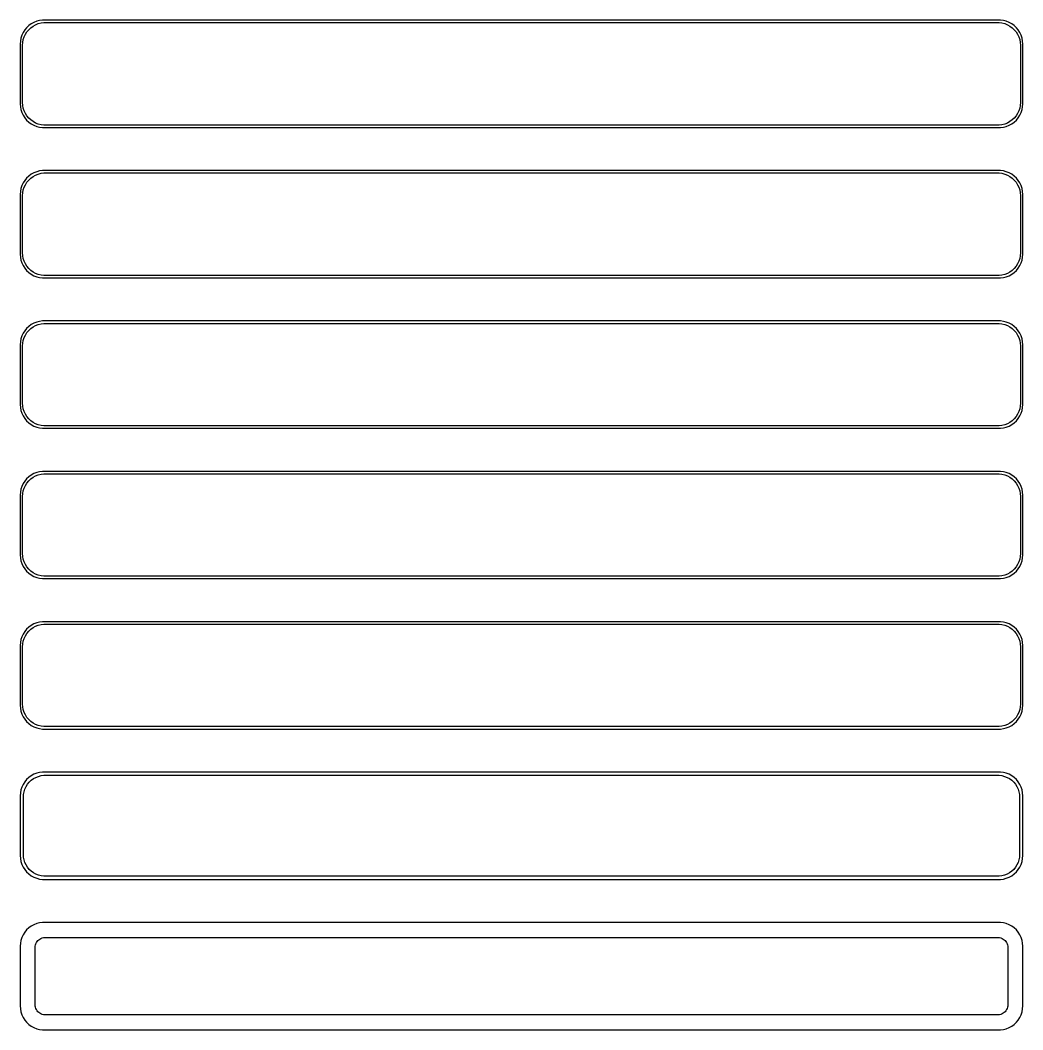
# Model space of a CAD drawing. Header units: metres. Extents: x -105 to 105, y 461 to 925.
# Drawn here: x -105 to 105, y 461.3 to 672.7 of the extents above; entities that cross this region are included whole.
import ezdxf

# ---------------------------------------------------------------- set-up
doc = ezdxf.new("R2010")
doc.units = ezdxf.units.M

msp = doc.modelspace()

# ---------------------------------------------------------------- linework, layer by layer
for p, q in [((-100.937, 672.661), (-101.545, 672.505)), ((-100.314, 672.74), (-100.937, 672.661)), ((100.314, 672.74), (-100.314, 672.74)), ((100.937, 672.661), (100.314, 672.74)), ((101.545, 672.505), (100.937, 672.661)), ((-104.045, 670.689), (-104.382, 670.159)), ((-103.645, 671.173), (-104.045, 670.689)), ((-103.187, 671.603), (-103.645, 671.173)), ((-103.593, 670.292), (-103.213, 670.752)), ((-103.213, 670.752), (-102.778, 671.16)), ((-102.679, 671.972), (-103.187, 671.603)), ((-102.778, 671.16), (-102.295, 671.511)), ((-102.129, 672.274), (-102.679, 671.972)), ((-102.295, 671.511), (-101.772, 671.798)), ((-101.545, 672.505), (-102.129, 672.274)), ((-101.772, 671.798), (-101.218, 672.018)), ((-101.218, 672.018), (-100.64, 672.166)), ((-100.64, 672.166), (-100.048, 672.241)), ((-100.048, 672.241), (100.048, 672.241)), ((100.048, 672.241), (100.64, 672.166)), ((100.64, 672.166), (101.218, 672.018)), ((101.218, 672.018), (101.772, 671.798)), ((102.129, 672.274), (101.545, 672.505)), ((101.772, 671.798), (102.295, 671.511)), ((102.679, 671.972), (102.129, 672.274)), ((102.295, 671.511), (102.778, 671.16)), ((103.187, 671.603), (102.679, 671.972)), ((102.778, 671.16), (103.213, 670.752)), ((103.645, 671.173), (103.187, 671.603)), ((103.213, 670.752), (103.593, 670.292)), ((104.045, 670.689), (103.645, 671.173)), ((104.382, 670.159), (104.045, 670.689)), ((-104.961, 668.377), (-105, 667.75)), ((-104.843, 668.993), (-104.961, 668.377)), ((-104.649, 669.591), (-104.843, 668.993)), ((-104.382, 670.159), (-104.649, 669.591)), ((-104.463, 668.095), (-104.351, 668.681)), ((-104.351, 668.681), (-104.166, 669.249)), ((-104.166, 669.249), (-103.912, 669.788)), ((-103.912, 669.788), (-103.593, 670.292)), ((103.593, 670.292), (103.912, 669.788)), ((103.912, 669.788), (104.166, 669.249)), ((104.166, 669.249), (104.351, 668.681)), ((104.351, 668.681), (104.463, 668.095)), ((104.649, 669.591), (104.382, 670.159)), ((104.843, 668.993), (104.649, 669.591)), ((104.961, 668.377), (104.843, 668.993)), ((105, 667.75), (104.961, 668.377)), ((-105, 667.75), (-105, 655.25)), ((-104.5, 667.5), (-104.463, 668.095)), ((-104.5, 655.5), (-104.5, 667.5)), ((104.463, 668.095), (104.5, 667.5)), ((104.5, 667.5), (104.5, 655.5)), ((105, 655.25), (105, 667.75)), ((-105, 655.25), (-104.961, 654.623)), ((-104.961, 654.623), (-104.843, 654.007)), ((-104.843, 654.007), (-104.649, 653.409)), ((-104.463, 654.905), (-104.5, 655.5)), ((-104.351, 654.319), (-104.463, 654.905)), ((-104.166, 653.751), (-104.351, 654.319)), ((-103.912, 653.212), (-104.166, 653.751)), ((104.166, 653.751), (103.912, 653.212)), ((104.351, 654.319), (104.166, 653.751)), ((104.463, 654.905), (104.351, 654.319)), ((104.5, 655.5), (104.463, 654.905)), ((104.649, 653.409), (104.843, 654.007)), ((104.843, 654.007), (104.961, 654.623)), ((104.961, 654.623), (105, 655.25)), ((-104.649, 653.409), (-104.382, 652.841)), ((-104.382, 652.841), (-104.045, 652.311)), ((-104.045, 652.311), (-103.645, 651.827)), ((-103.593, 652.708), (-103.912, 653.212)), ((-103.645, 651.827), (-103.187, 651.397)), ((-103.213, 652.248), (-103.593, 652.708)), ((-102.778, 651.84), (-103.213, 652.248)), ((-103.187, 651.397), (-102.679, 651.028)), ((-102.295, 651.489), (-102.778, 651.84)), ((-101.772, 651.202), (-102.295, 651.489)), ((102.295, 651.489), (101.772, 651.202)), ((102.778, 651.84), (102.295, 651.489)), ((102.679, 651.028), (103.187, 651.397)), ((103.213, 652.248), (102.778, 651.84)), ((103.187, 651.397), (103.645, 651.827)), ((103.593, 652.708), (103.213, 652.248)), ((103.912, 653.212), (103.593, 652.708)), ((103.645, 651.827), (104.045, 652.311)), ((104.045, 652.311), (104.382, 652.841)), ((104.382, 652.841), (104.649, 653.409)), ((-102.679, 651.028), (-102.129, 650.726)), ((-102.129, 650.726), (-101.545, 650.495)), ((-101.218, 650.982), (-101.772, 651.202)), ((-101.545, 650.495), (-100.937, 650.339)), ((-100.64, 650.834), (-101.218, 650.982)), ((-100.937, 650.339), (-100.314, 650.26)), ((-100.048, 650.759), (-100.64, 650.834)), ((-100.314, 650.26), (100.314, 650.26)), ((100.048, 650.759), (-100.048, 650.759)), ((100.64, 650.834), (100.048, 650.759)), ((100.314, 650.26), (100.937, 650.339)), ((101.218, 650.982), (100.64, 650.834)), ((100.937, 650.339), (101.545, 650.495)), ((101.772, 651.202), (101.218, 650.982)), ((101.545, 650.495), (102.129, 650.726)), ((102.129, 650.726), (102.679, 651.028)), ((-101.545, 641.005), (-102.129, 640.774)), ((-100.937, 641.161), (-101.545, 641.005)), ((-100.314, 641.24), (-100.937, 641.161)), ((100.314, 641.24), (-100.314, 641.24)), ((100.937, 641.161), (100.314, 641.24)), ((101.545, 641.005), (100.937, 641.161)), ((102.129, 640.774), (101.545, 641.005)), ((-104.045, 639.189), (-104.382, 638.659)), ((-103.645, 639.673), (-104.045, 639.189)), ((-103.912, 638.288), (-103.593, 638.792)), ((-103.187, 640.103), (-103.645, 639.673)), ((-103.593, 638.792), (-103.213, 639.252)), ((-103.213, 639.252), (-102.778, 639.66)), ((-102.679, 640.472), (-103.187, 640.103)), ((-102.778, 639.66), (-102.295, 640.011)), ((-102.129, 640.774), (-102.679, 640.472)), ((-102.295, 640.011), (-101.772, 640.298)), ((-101.772, 640.298), (-101.218, 640.518)), ((-101.218, 640.518), (-100.64, 640.666)), ((-100.64, 640.666), (-100.048, 640.741)), ((-100.048, 640.741), (100.048, 640.741)), ((100.048, 640.741), (100.64, 640.666)), ((100.64, 640.666), (101.218, 640.518)), ((101.218, 640.518), (101.772, 640.298)), ((101.772, 640.298), (102.295, 640.011)), ((102.679, 640.472), (102.129, 640.774)), ((102.295, 640.011), (102.778, 639.66)), ((103.187, 640.103), (102.679, 640.472)), ((102.778, 639.66), (103.213, 639.252)), ((103.645, 639.673), (103.187, 640.103)), ((103.213, 639.252), (103.593, 638.792)), ((103.593, 638.792), (103.912, 638.288)), ((104.045, 639.189), (103.645, 639.673)), ((104.382, 638.659), (104.045, 639.189)), ((-104.961, 636.877), (-105, 636.25)), ((-104.843, 637.493), (-104.961, 636.877)), ((-104.649, 638.091), (-104.843, 637.493)), ((-104.382, 638.659), (-104.649, 638.091)), ((-104.5, 636), (-104.463, 636.595)), ((-104.463, 636.595), (-104.351, 637.181)), ((-104.351, 637.181), (-104.166, 637.749)), ((-104.166, 637.749), (-103.912, 638.288)), ((103.912, 638.288), (104.166, 637.749)), ((104.166, 637.749), (104.351, 637.181)), ((104.351, 637.181), (104.463, 636.595)), ((104.649, 638.091), (104.382, 638.659)), ((104.463, 636.595), (104.5, 636)), ((104.843, 637.493), (104.649, 638.091)), ((104.961, 636.877), (104.843, 637.493)), ((105, 636.25), (104.961, 636.877)), ((-105, 636.25), (-105, 623.75)), ((-104.5, 624), (-104.5, 636)), ((104.5, 636), (104.5, 624)), ((105, 623.75), (105, 636.25)), ((-104.463, 623.405), (-104.5, 624)), ((104.5, 624), (104.463, 623.405)), ((-105, 623.75), (-104.961, 623.123)), ((-104.961, 623.123), (-104.843, 622.507)), ((-104.843, 622.507), (-104.649, 621.909)), ((-104.649, 621.909), (-104.382, 621.341)), ((-104.351, 622.819), (-104.463, 623.405)), ((-104.166, 622.251), (-104.351, 622.819)), ((-103.912, 621.712), (-104.166, 622.251)), ((104.166, 622.251), (103.912, 621.712)), ((104.351, 622.819), (104.166, 622.251)), ((104.463, 623.405), (104.351, 622.819)), ((104.382, 621.341), (104.649, 621.909)), ((104.649, 621.909), (104.843, 622.507)), ((104.843, 622.507), (104.961, 623.123)), ((104.961, 623.123), (105, 623.75)), ((-104.382, 621.341), (-104.045, 620.811)), ((-104.045, 620.811), (-103.645, 620.327)), ((-103.593, 621.208), (-103.912, 621.712)), ((-103.645, 620.327), (-103.187, 619.897)), ((-103.213, 620.748), (-103.593, 621.208)), ((-102.778, 620.34), (-103.213, 620.748)), ((-103.187, 619.897), (-102.679, 619.528)), ((-102.295, 619.989), (-102.778, 620.34)), ((-101.772, 619.702), (-102.295, 619.989)), ((-101.218, 619.482), (-101.772, 619.702)), ((101.772, 619.702), (101.218, 619.482)), ((102.295, 619.989), (101.772, 619.702)), ((102.778, 620.34), (102.295, 619.989)), ((102.679, 619.528), (103.187, 619.897)), ((103.213, 620.748), (102.778, 620.34)), ((103.187, 619.897), (103.645, 620.327)), ((103.593, 621.208), (103.213, 620.748)), ((103.912, 621.712), (103.593, 621.208)), ((103.645, 620.327), (104.045, 620.811)), ((104.045, 620.811), (104.382, 621.341)), ((-102.679, 619.528), (-102.129, 619.226)), ((-102.129, 619.226), (-101.545, 618.995)), ((-101.545, 618.995), (-100.937, 618.839)), ((-100.64, 619.334), (-101.218, 619.482)), ((-100.937, 618.839), (-100.314, 618.76)), ((-100.048, 619.259), (-100.64, 619.334)), ((-100.314, 618.76), (100.314, 618.76)), ((100.048, 619.259), (-100.048, 619.259)), ((100.64, 619.334), (100.048, 619.259)), ((100.314, 618.76), (100.937, 618.839)), ((101.218, 619.482), (100.64, 619.334)), ((100.937, 618.839), (101.545, 618.995)), ((101.545, 618.995), (102.129, 619.226)), ((102.129, 619.226), (102.679, 619.528)), ((-102.129, 609.274), (-102.679, 608.972)), ((-101.545, 609.505), (-102.129, 609.274)), ((-100.937, 609.661), (-101.545, 609.505)), ((-101.218, 609.018), (-100.64, 609.166)), ((-100.314, 609.74), (-100.937, 609.661)), ((-100.64, 609.166), (-100.048, 609.241)), ((100.314, 609.74), (-100.314, 609.74)), ((-100.048, 609.241), (100.048, 609.241)), ((100.048, 609.241), (100.64, 609.166)), ((100.937, 609.661), (100.314, 609.74)), ((100.64, 609.166), (101.218, 609.018)), ((101.545, 609.505), (100.937, 609.661)), ((102.129, 609.274), (101.545, 609.505)), ((102.679, 608.972), (102.129, 609.274)), ((-104.382, 607.159), (-104.649, 606.591)), ((-104.045, 607.689), (-104.382, 607.159)), ((-103.645, 608.173), (-104.045, 607.689)), ((-103.912, 606.788), (-103.593, 607.292)), ((-103.187, 608.603), (-103.645, 608.173)), ((-103.593, 607.292), (-103.213, 607.752)), ((-103.213, 607.752), (-102.778, 608.16)), ((-102.679, 608.972), (-103.187, 608.603)), ((-102.778, 608.16), (-102.295, 608.511)), ((-102.295, 608.511), (-101.772, 608.798)), ((-101.772, 608.798), (-101.218, 609.018)), ((101.218, 609.018), (101.772, 608.798)), ((101.772, 608.798), (102.295, 608.511)), ((102.295, 608.511), (102.778, 608.16)), ((103.187, 608.603), (102.679, 608.972)), ((102.778, 608.16), (103.213, 607.752)), ((103.645, 608.173), (103.187, 608.603)), ((103.213, 607.752), (103.593, 607.292)), ((103.593, 607.292), (103.912, 606.788)), ((104.045, 607.689), (103.645, 608.173)), ((104.382, 607.159), (104.045, 607.689)), ((104.649, 606.591), (104.382, 607.159)), ((-104.961, 605.377), (-105, 604.75)), ((-104.843, 605.993), (-104.961, 605.377)), ((-104.649, 606.591), (-104.843, 605.993)), ((-104.5, 604.5), (-104.463, 605.095)), ((-104.463, 605.095), (-104.351, 605.681)), ((-104.351, 605.681), (-104.166, 606.249)), ((-104.166, 606.249), (-103.912, 606.788)), ((103.912, 606.788), (104.166, 606.249)), ((104.166, 606.249), (104.351, 605.681)), ((104.351, 605.681), (104.463, 605.095)), ((104.463, 605.095), (104.5, 604.5)), ((104.843, 605.993), (104.649, 606.591)), ((104.961, 605.377), (104.843, 605.993)), ((105, 604.75), (104.961, 605.377)), ((-105, 604.75), (-105, 592.25)), ((-104.5, 592.5), (-104.5, 604.5)), ((104.5, 604.5), (104.5, 592.5)), ((105, 592.25), (105, 604.75)), ((-105, 592.25), (-104.961, 591.623)), ((-104.463, 591.905), (-104.5, 592.5)), ((104.5, 592.5), (104.463, 591.905)), ((104.961, 591.623), (105, 592.25)), ((-104.961, 591.623), (-104.843, 591.007)), ((-104.843, 591.007), (-104.649, 590.409)), ((-104.649, 590.409), (-104.382, 589.841)), ((-104.351, 591.319), (-104.463, 591.905)), ((-104.166, 590.751), (-104.351, 591.319)), ((-103.912, 590.212), (-104.166, 590.751)), ((-103.593, 589.708), (-103.912, 590.212)), ((103.912, 590.212), (103.593, 589.708)), ((104.166, 590.751), (103.912, 590.212)), ((104.351, 591.319), (104.166, 590.751)), ((104.463, 591.905), (104.351, 591.319)), ((104.382, 589.841), (104.649, 590.409)), ((104.649, 590.409), (104.843, 591.007)), ((104.843, 591.007), (104.961, 591.623)), ((-104.382, 589.841), (-104.045, 589.311)), ((-104.045, 589.311), (-103.645, 588.827)), ((-103.645, 588.827), (-103.187, 588.397)), ((-103.213, 589.248), (-103.593, 589.708)), ((-102.778, 588.84), (-103.213, 589.248)), ((-103.187, 588.397), (-102.679, 588.028)), ((-102.295, 588.489), (-102.778, 588.84)), ((-102.679, 588.028), (-102.129, 587.726)), ((-101.772, 588.202), (-102.295, 588.489)), ((-101.218, 587.982), (-101.772, 588.202)), ((-100.64, 587.834), (-101.218, 587.982)), ((101.218, 587.982), (100.64, 587.834)), ((101.772, 588.202), (101.218, 587.982)), ((102.295, 588.489), (101.772, 588.202)), ((102.129, 587.726), (102.679, 588.028)), ((102.778, 588.84), (102.295, 588.489)), ((102.679, 588.028), (103.187, 588.397)), ((103.213, 589.248), (102.778, 588.84)), ((103.187, 588.397), (103.645, 588.827)), ((103.593, 589.708), (103.213, 589.248)), ((103.645, 588.827), (104.045, 589.311)), ((104.045, 589.311), (104.382, 589.841)), ((-102.129, 587.726), (-101.545, 587.495)), ((-101.545, 587.495), (-100.937, 587.339)), ((-100.937, 587.339), (-100.314, 587.26)), ((-100.048, 587.759), (-100.64, 587.834)), ((-100.314, 587.26), (100.314, 587.26)), ((100.048, 587.759), (-100.048, 587.759)), ((100.64, 587.834), (100.048, 587.759)), ((100.314, 587.26), (100.937, 587.339)), ((100.937, 587.339), (101.545, 587.495)), ((101.545, 587.495), (102.129, 587.726)), ((-102.679, 577.472), (-103.187, 577.103)), ((-102.129, 577.774), (-102.679, 577.472)), ((-101.545, 578.005), (-102.129, 577.774)), ((-101.772, 577.298), (-101.218, 577.518)), ((-100.937, 578.161), (-101.545, 578.005)), ((-101.218, 577.518), (-100.64, 577.666)), ((-100.314, 578.24), (-100.937, 578.161)), ((-100.64, 577.666), (-100.048, 577.741)), ((100.314, 578.24), (-100.314, 578.24)), ((-100.048, 577.741), (100.048, 577.741)), ((100.048, 577.741), (100.64, 577.666)), ((100.937, 578.161), (100.314, 578.24)), ((100.64, 577.666), (101.218, 577.518)), ((101.545, 578.005), (100.937, 578.161)), ((101.218, 577.518), (101.772, 577.298)), ((102.129, 577.774), (101.545, 578.005)), ((102.679, 577.472), (102.129, 577.774)), ((103.187, 577.103), (102.679, 577.472)), ((-104.382, 575.659), (-104.649, 575.091)), ((-104.045, 576.189), (-104.382, 575.659)), ((-104.166, 574.749), (-103.912, 575.288)), ((-103.645, 576.673), (-104.045, 576.189)), ((-103.912, 575.288), (-103.593, 575.792)), ((-103.187, 577.103), (-103.645, 576.673)), ((-103.593, 575.792), (-103.213, 576.252)), ((-103.213, 576.252), (-102.778, 576.66)), ((-102.778, 576.66), (-102.295, 577.011)), ((-102.295, 577.011), (-101.772, 577.298)), ((101.772, 577.298), (102.295, 577.011)), ((102.295, 577.011), (102.778, 576.66)), ((102.778, 576.66), (103.213, 576.252)), ((103.645, 576.673), (103.187, 577.103)), ((103.213, 576.252), (103.593, 575.792)), ((103.593, 575.792), (103.912, 575.288)), ((104.045, 576.189), (103.645, 576.673)), ((103.912, 575.288), (104.166, 574.749)), ((104.382, 575.659), (104.045, 576.189)), ((104.649, 575.091), (104.382, 575.659)), ((-104.961, 573.877), (-105, 573.25)), ((-105, 573.25), (-105, 560.75)), ((-104.843, 574.493), (-104.961, 573.877)), ((-104.649, 575.091), (-104.843, 574.493)), ((-104.5, 573), (-104.463, 573.595)), ((-104.463, 573.595), (-104.351, 574.181)), ((-104.351, 574.181), (-104.166, 574.749)), ((104.166, 574.749), (104.351, 574.181)), ((104.351, 574.181), (104.463, 573.595)), ((104.463, 573.595), (104.5, 573)), ((104.843, 574.493), (104.649, 575.091)), ((104.961, 573.877), (104.843, 574.493)), ((105, 573.25), (104.961, 573.877)), ((105, 560.75), (105, 573.25)), ((-104.5, 561), (-104.5, 573)), ((104.5, 573), (104.5, 561)), ((-105, 560.75), (-104.961, 560.123)), ((-104.463, 560.405), (-104.5, 561)), ((104.5, 561), (104.463, 560.405)), ((104.961, 560.123), (105, 560.75)), ((-104.961, 560.123), (-104.843, 559.507)), ((-104.843, 559.507), (-104.649, 558.909)), ((-104.649, 558.909), (-104.382, 558.341)), ((-104.351, 559.819), (-104.463, 560.405)), ((-104.382, 558.341), (-104.045, 557.811)), ((-104.166, 559.251), (-104.351, 559.819)), ((-103.912, 558.712), (-104.166, 559.251)), ((-103.593, 558.208), (-103.912, 558.712)), ((103.912, 558.712), (103.593, 558.208)), ((104.166, 559.251), (103.912, 558.712)), ((104.045, 557.811), (104.382, 558.341)), ((104.351, 559.819), (104.166, 559.251)), ((104.463, 560.405), (104.351, 559.819)), ((104.382, 558.341), (104.649, 558.909)), ((104.649, 558.909), (104.843, 559.507)), ((104.843, 559.507), (104.961, 560.123)), ((-104.045, 557.811), (-103.645, 557.327)), ((-103.645, 557.327), (-103.187, 556.897)), ((-103.213, 557.748), (-103.593, 558.208)), ((-102.778, 557.34), (-103.213, 557.748)), ((-103.187, 556.897), (-102.679, 556.528)), ((-102.295, 556.989), (-102.778, 557.34)), ((-102.679, 556.528), (-102.129, 556.226)), ((-101.772, 556.702), (-102.295, 556.989)), ((-102.129, 556.226), (-101.545, 555.995)), ((-101.218, 556.482), (-101.772, 556.702)), ((-100.64, 556.334), (-101.218, 556.482)), ((-100.048, 556.259), (-100.64, 556.334)), ((100.048, 556.259), (-100.048, 556.259)), ((100.64, 556.334), (100.048, 556.259)), ((101.218, 556.482), (100.64, 556.334)), ((101.772, 556.702), (101.218, 556.482)), ((101.545, 555.995), (102.129, 556.226)), ((102.295, 556.989), (101.772, 556.702)), ((102.129, 556.226), (102.679, 556.528)), ((102.778, 557.34), (102.295, 556.989)), ((102.679, 556.528), (103.187, 556.897)), ((103.213, 557.748), (102.778, 557.34)), ((103.187, 556.897), (103.645, 557.327)), ((103.593, 558.208), (103.213, 557.748)), ((103.645, 557.327), (104.045, 557.811)), ((-101.545, 555.995), (-100.937, 555.839)), ((-100.937, 555.839), (-100.314, 555.76)), ((-100.314, 555.76), (100.314, 555.76)), ((100.314, 555.76), (100.937, 555.839)), ((100.937, 555.839), (101.545, 555.995)), ((-102.679, 545.972), (-103.187, 545.603)), ((-102.129, 546.274), (-102.679, 545.972)), ((-102.295, 545.511), (-101.772, 545.798)), ((-101.545, 546.505), (-102.129, 546.274)), ((-101.772, 545.798), (-101.218, 546.018)), ((-100.937, 546.661), (-101.545, 546.505)), ((-101.218, 546.018), (-100.64, 546.166)), ((-100.314, 546.74), (-100.937, 546.661)), ((-100.64, 546.166), (-100.048, 546.241)), ((100.314, 546.74), (-100.314, 546.74)), ((-100.048, 546.241), (100.048, 546.241)), ((100.048, 546.241), (100.64, 546.166)), ((100.937, 546.661), (100.314, 546.74)), ((100.64, 546.166), (101.218, 546.018)), ((101.545, 546.505), (100.937, 546.661)), ((101.218, 546.018), (101.772, 545.798)), ((102.129, 546.274), (101.545, 546.505)), ((101.772, 545.798), (102.295, 545.511)), ((102.679, 545.972), (102.129, 546.274)), ((103.187, 545.603), (102.679, 545.972)), ((-104.649, 543.591), (-104.843, 542.993)), ((-104.382, 544.159), (-104.649, 543.591)), ((-104.045, 544.689), (-104.382, 544.159)), ((-104.166, 543.249), (-103.912, 543.788)), ((-103.645, 545.173), (-104.045, 544.689)), ((-103.912, 543.788), (-103.593, 544.292)), ((-103.187, 545.603), (-103.645, 545.173)), ((-103.593, 544.292), (-103.213, 544.752)), ((-103.213, 544.752), (-102.778, 545.16)), ((-102.778, 545.16), (-102.295, 545.511)), ((102.295, 545.511), (102.778, 545.16)), ((102.778, 545.16), (103.213, 544.752)), ((103.645, 545.173), (103.187, 545.603)), ((103.213, 544.752), (103.593, 544.292)), ((103.593, 544.292), (103.912, 543.788)), ((104.045, 544.689), (103.645, 545.173)), ((103.912, 543.788), (104.166, 543.249)), ((104.382, 544.159), (104.045, 544.689)), ((104.649, 543.591), (104.382, 544.159)), ((104.843, 542.993), (104.649, 543.591)), ((-104.961, 542.377), (-105, 541.75)), ((-105, 541.75), (-105, 529.25)), ((-104.843, 542.993), (-104.961, 542.377)), ((-104.5, 541.5), (-104.463, 542.095)), ((-104.5, 529.5), (-104.5, 541.5)), ((-104.463, 542.095), (-104.351, 542.681)), ((-104.351, 542.681), (-104.166, 543.249)), ((104.166, 543.249), (104.351, 542.681)), ((104.351, 542.681), (104.463, 542.095)), ((104.463, 542.095), (104.5, 541.5)), ((104.5, 541.5), (104.5, 529.5)), ((104.961, 542.377), (104.843, 542.993)), ((105, 541.75), (104.961, 542.377)), ((105, 529.25), (105, 541.75)), ((-105, 529.25), (-104.961, 528.623)), ((-104.463, 528.905), (-104.5, 529.5)), ((-104.351, 528.319), (-104.463, 528.905)), ((104.463, 528.905), (104.351, 528.319)), ((104.5, 529.5), (104.463, 528.905)), ((104.961, 528.623), (105, 529.25)), ((-104.961, 528.623), (-104.843, 528.007)), ((-104.843, 528.007), (-104.649, 527.409)), ((-104.649, 527.409), (-104.382, 526.841)), ((-104.382, 526.841), (-104.045, 526.311)), ((-104.166, 527.751), (-104.351, 528.319)), ((-103.912, 527.212), (-104.166, 527.751)), ((-103.593, 526.708), (-103.912, 527.212)), ((-103.213, 526.248), (-103.593, 526.708)), ((103.593, 526.708), (103.213, 526.248)), ((103.912, 527.212), (103.593, 526.708)), ((104.166, 527.751), (103.912, 527.212)), ((104.045, 526.311), (104.382, 526.841)), ((104.351, 528.319), (104.166, 527.751)), ((104.382, 526.841), (104.649, 527.409)), ((104.649, 527.409), (104.843, 528.007)), ((104.843, 528.007), (104.961, 528.623)), ((-104.045, 526.311), (-103.645, 525.827)), ((-103.645, 525.827), (-103.187, 525.397)), ((-102.778, 525.84), (-103.213, 526.248)), ((-103.187, 525.397), (-102.679, 525.028)), ((-102.295, 525.489), (-102.778, 525.84)), ((-102.679, 525.028), (-102.129, 524.726)), ((-101.772, 525.202), (-102.295, 525.489)), ((-102.129, 524.726), (-101.545, 524.495)), ((-101.218, 524.982), (-101.772, 525.202)), ((-101.545, 524.495), (-100.937, 524.339)), ((-100.64, 524.834), (-101.218, 524.982)), ((-100.048, 524.759), (-100.64, 524.834)), ((100.048, 524.759), (-100.048, 524.759)), ((100.64, 524.834), (100.048, 524.759)), ((101.218, 524.982), (100.64, 524.834)), ((100.937, 524.339), (101.545, 524.495)), ((101.772, 525.202), (101.218, 524.982)), ((101.545, 524.495), (102.129, 524.726)), ((102.295, 525.489), (101.772, 525.202)), ((102.129, 524.726), (102.679, 525.028)), ((102.778, 525.84), (102.295, 525.489)), ((102.679, 525.028), (103.187, 525.397)), ((103.213, 526.248), (102.778, 525.84)), ((103.187, 525.397), (103.645, 525.827)), ((103.645, 525.827), (104.045, 526.311)), ((-100.937, 524.339), (-100.314, 524.26)), ((-100.314, 524.26), (100.314, 524.26)), ((100.314, 524.26), (100.937, 524.339)), ((-103.187, 514.103), (-103.645, 513.673)), ((-102.679, 514.472), (-103.187, 514.103)), ((-102.129, 514.774), (-102.679, 514.472)), ((-102.203, 513.866), (-101.699, 514.143)), ((-101.545, 515.005), (-102.129, 514.774)), ((-101.699, 514.143), (-101.165, 514.354)), ((-100.937, 515.161), (-101.545, 515.005)), ((-101.165, 514.354), (-100.608, 514.497)), ((-100.314, 515.24), (-100.937, 515.161)), ((-100.608, 514.497), (-100.037, 514.569)), ((100.314, 515.24), (-100.314, 515.24)), ((-100.037, 514.569), (100.037, 514.569)), ((100.037, 514.569), (100.608, 514.497)), ((100.937, 515.161), (100.314, 515.24)), ((100.608, 514.497), (101.165, 514.354)), ((101.545, 515.005), (100.937, 515.161)), ((101.165, 514.354), (101.699, 514.143)), ((102.129, 514.774), (101.545, 515.005)), ((101.699, 514.143), (102.203, 513.866)), ((102.679, 514.472), (102.129, 514.774)), ((103.187, 514.103), (102.679, 514.472)), ((103.645, 513.673), (103.187, 514.103)), ((-104.649, 512.091), (-104.843, 511.493)), ((-104.382, 512.659), (-104.649, 512.091)), ((-104.045, 513.189), (-104.382, 512.659)), ((-103.645, 513.673), (-104.045, 513.189)), ((-104.007, 511.685), (-103.762, 512.206)), ((-103.762, 512.206), (-103.454, 512.691)), ((-103.454, 512.691), (-103.088, 513.134)), ((-103.088, 513.134), (-102.668, 513.528)), ((-102.668, 513.528), (-102.203, 513.866)), ((102.203, 513.866), (102.668, 513.528)), ((102.668, 513.528), (103.088, 513.134)), ((103.088, 513.134), (103.454, 512.691)), ((103.454, 512.691), (103.762, 512.206)), ((104.045, 513.189), (103.645, 513.673)), ((103.762, 512.206), (104.007, 511.685)), ((104.382, 512.659), (104.045, 513.189)), ((104.649, 512.091), (104.382, 512.659)), ((104.843, 511.493), (104.649, 512.091)), ((-104.961, 510.877), (-105, 510.25)), ((-105, 510.25), (-105, 497.75)), ((-104.843, 511.493), (-104.961, 510.877)), ((-104.328, 510), (-104.292, 510.574)), ((-104.328, 498), (-104.328, 510)), ((-104.292, 510.574), (-104.185, 511.139)), ((-104.185, 511.139), (-104.007, 511.685)), ((104.007, 511.685), (104.185, 511.139)), ((104.185, 511.139), (104.292, 510.574)), ((104.292, 510.574), (104.328, 510)), ((104.328, 510), (104.328, 498)), ((104.961, 510.877), (104.843, 511.493)), ((105, 510.25), (104.961, 510.877)), ((105, 497.75), (105, 510.25)), ((-105, 497.75), (-104.961, 497.123)), ((-104.961, 497.123), (-104.843, 496.507)), ((-104.292, 497.426), (-104.328, 498)), ((-104.185, 496.861), (-104.292, 497.426)), ((104.292, 497.426), (104.185, 496.861)), ((104.328, 498), (104.292, 497.426)), ((104.843, 496.507), (104.961, 497.123)), ((104.961, 497.123), (105, 497.75)), ((-104.843, 496.507), (-104.649, 495.909)), ((-104.649, 495.909), (-104.382, 495.341)), ((-104.382, 495.341), (-104.045, 494.811)), ((-104.007, 496.315), (-104.185, 496.861)), ((-103.762, 495.794), (-104.007, 496.315)), ((-103.454, 495.309), (-103.762, 495.794)), ((-103.088, 494.866), (-103.454, 495.309)), ((-102.668, 494.472), (-103.088, 494.866)), ((103.088, 494.866), (102.668, 494.472)), ((103.454, 495.309), (103.088, 494.866)), ((103.762, 495.794), (103.454, 495.309)), ((104.007, 496.315), (103.762, 495.794)), ((104.185, 496.861), (104.007, 496.315)), ((104.045, 494.811), (104.382, 495.341)), ((104.382, 495.341), (104.649, 495.909)), ((104.649, 495.909), (104.843, 496.507)), ((-104.045, 494.811), (-103.645, 494.327)), ((-103.645, 494.327), (-103.187, 493.897)), ((-103.187, 493.897), (-102.679, 493.528)), ((-102.679, 493.528), (-102.129, 493.226)), ((-102.203, 494.134), (-102.668, 494.472)), ((-101.699, 493.857), (-102.203, 494.134)), ((-102.129, 493.226), (-101.545, 492.995)), ((-101.165, 493.646), (-101.699, 493.857)), ((-101.545, 492.995), (-100.937, 492.839)), ((-100.608, 493.503), (-101.165, 493.646)), ((-100.937, 492.839), (-100.314, 492.76)), ((-100.037, 493.431), (-100.608, 493.503)), ((-100.314, 492.76), (100.314, 492.76)), ((100.037, 493.431), (-100.037, 493.431)), ((100.608, 493.503), (100.037, 493.431)), ((100.314, 492.76), (100.937, 492.839)), ((101.165, 493.646), (100.608, 493.503)), ((100.937, 492.839), (101.545, 492.995)), ((101.699, 493.857), (101.165, 493.646)), ((101.545, 492.995), (102.129, 493.226)), ((102.203, 494.134), (101.699, 493.857)), ((102.129, 493.226), (102.679, 493.528)), ((102.668, 494.472), (102.203, 494.134)), ((102.679, 493.528), (103.187, 493.897)), ((103.187, 493.897), (103.645, 494.327)), ((103.645, 494.327), (104.045, 494.811)), ((-103.187, 482.603), (-103.645, 482.173)), ((-102.679, 482.972), (-103.187, 482.603)), ((-102.129, 483.274), (-102.679, 482.972)), ((-101.545, 483.505), (-102.129, 483.274)), ((-100.937, 483.661), (-101.545, 483.505)), ((-100.314, 483.74), (-100.937, 483.661)), ((100.314, 483.74), (-100.314, 483.74)), ((100.937, 483.661), (100.314, 483.74)), ((101.545, 483.505), (100.937, 483.661)), ((102.129, 483.274), (101.545, 483.505)), ((102.679, 482.972), (102.129, 483.274)), ((103.187, 482.603), (102.679, 482.972)), ((103.645, 482.173), (103.187, 482.603)), ((-104.649, 480.591), (-104.843, 479.993)), ((-104.382, 481.159), (-104.649, 480.591)), ((-104.045, 481.689), (-104.382, 481.159)), ((-103.645, 482.173), (-104.045, 481.689)), ((-101.288, 479.944), (-101.095, 480.125)), ((-101.095, 480.125), (-100.88, 480.281)), ((-100.88, 480.281), (-100.648, 480.409)), ((-100.648, 480.409), (-100.402, 480.506)), ((-100.402, 480.506), (-100.145, 480.572)), ((-100.145, 480.572), (-99.882, 480.605)), ((-99.882, 480.605), (99.882, 480.605)), ((99.882, 480.605), (100.145, 480.572)), ((100.145, 480.572), (100.402, 480.506)), ((100.402, 480.506), (100.648, 480.409)), ((100.648, 480.409), (100.88, 480.281)), ((100.88, 480.281), (101.095, 480.125)), ((101.095, 480.125), (101.288, 479.944)), ((104.045, 481.689), (103.645, 482.173)), ((104.382, 481.159), (104.045, 481.689)), ((104.649, 480.591), (104.382, 481.159)), ((104.843, 479.993), (104.649, 480.591)), ((-104.961, 479.377), (-105, 478.75)), ((-105, 478.75), (-105, 466.25)), ((-104.843, 479.993), (-104.961, 479.377)), ((-101.86, 478.5), (-101.843, 478.764)), ((-101.86, 466.5), (-101.86, 478.5)), ((-101.843, 478.764), (-101.793, 479.025)), ((-101.793, 479.025), (-101.711, 479.277)), ((-101.711, 479.277), (-101.599, 479.516)), ((-101.599, 479.516), (-101.457, 479.74)), ((-101.457, 479.74), (-101.288, 479.944)), ((101.288, 479.944), (101.457, 479.74)), ((101.457, 479.74), (101.599, 479.516)), ((101.599, 479.516), (101.711, 479.277)), ((101.711, 479.277), (101.793, 479.025)), ((101.793, 479.025), (101.843, 478.764)), ((101.843, 478.764), (101.86, 478.5)), ((101.86, 478.5), (101.86, 466.5)), ((104.961, 479.377), (104.843, 479.993)), ((105, 478.75), (104.961, 479.377)), ((105, 466.25), (105, 478.75)), ((-105, 466.25), (-104.961, 465.623)), ((-104.961, 465.623), (-104.843, 465.007)), ((-101.843, 466.236), (-101.86, 466.5)), ((-101.793, 465.975), (-101.843, 466.236)), ((-101.711, 465.723), (-101.793, 465.975)), ((-101.599, 465.484), (-101.711, 465.723)), ((-101.457, 465.26), (-101.599, 465.484)), ((-101.288, 465.056), (-101.457, 465.26)), ((101.457, 465.26), (101.288, 465.056)), ((101.599, 465.484), (101.457, 465.26)), ((101.711, 465.723), (101.599, 465.484)), ((101.793, 465.975), (101.711, 465.723)), ((101.843, 466.236), (101.793, 465.975)), ((101.86, 466.5), (101.843, 466.236)), ((104.843, 465.007), (104.961, 465.623)), ((104.961, 465.623), (105, 466.25)), ((-104.843, 465.007), (-104.649, 464.409)), ((-104.649, 464.409), (-104.382, 463.841)), ((-104.382, 463.841), (-104.045, 463.311)), ((-104.045, 463.311), (-103.645, 462.827)), ((-101.095, 464.875), (-101.288, 465.056)), ((-100.88, 464.719), (-101.095, 464.875)), ((-100.648, 464.591), (-100.88, 464.719)), ((-100.402, 464.494), (-100.648, 464.591)), ((-100.145, 464.428), (-100.402, 464.494)), ((-99.882, 464.395), (-100.145, 464.428)), ((99.882, 464.395), (-99.882, 464.395)), ((100.145, 464.428), (99.882, 464.395)), ((100.402, 464.494), (100.145, 464.428)), ((100.648, 464.591), (100.402, 464.494)), ((100.88, 464.719), (100.648, 464.591)), ((101.095, 464.875), (100.88, 464.719)), ((101.288, 465.056), (101.095, 464.875)), ((103.645, 462.827), (104.045, 463.311)), ((104.045, 463.311), (104.382, 463.841)), ((104.382, 463.841), (104.649, 464.409)), ((104.649, 464.409), (104.843, 465.007)), ((-103.645, 462.827), (-103.187, 462.397)), ((-103.187, 462.397), (-102.679, 462.028)), ((-102.679, 462.028), (-102.129, 461.726)), ((-102.129, 461.726), (-101.545, 461.495)), ((-101.545, 461.495), (-100.937, 461.339)), ((-100.937, 461.339), (-100.314, 461.26)), ((-100.314, 461.26), (100.314, 461.26)), ((100.314, 461.26), (100.937, 461.339)), ((100.937, 461.339), (101.545, 461.495)), ((101.545, 461.495), (102.129, 461.726)), ((102.129, 461.726), (102.679, 462.028)), ((102.679, 462.028), (103.187, 462.397)), ((103.187, 462.397), (103.645, 462.827))]:
    msp.add_line(p, q)

doc.saveas('drawing.dxf')
